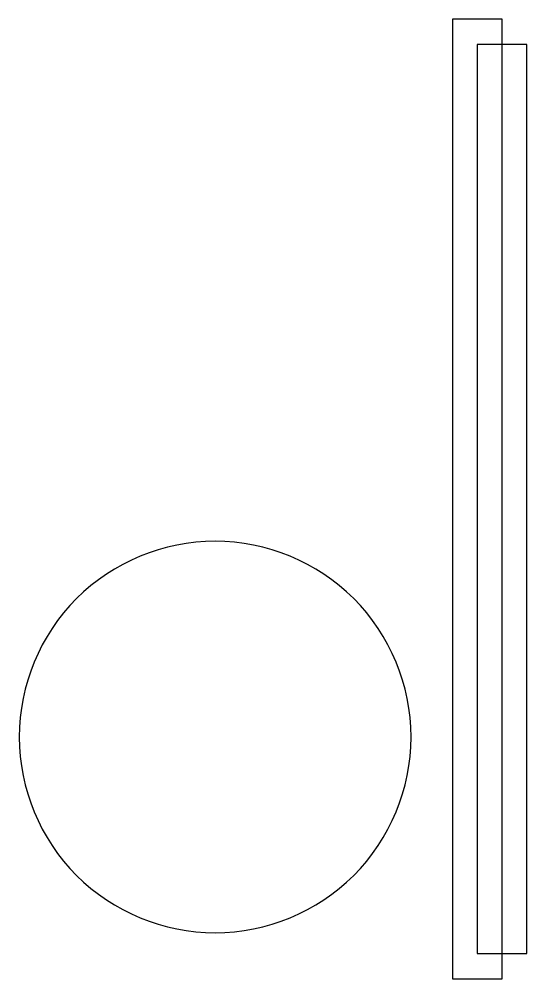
# Model space of a CAD drawing. Extents: x 0.41 to 5.43, y 0 to 9.5.
import ezdxf

# ---------------------------------------------------------------- set-up
doc = ezdxf.new("R2010")
doc.units = 0
doc.layers.add('LAYER_1', color=18, linetype='CONTINUOUS')

msp = doc.modelspace()

# ---------------------------------------------------------------- linework, layer by layer
at = {"layer": 'LAYER_1'}
for points in [[(4.6915, 0), (5.1815, 0), (5.1815, 9.5), (4.6915, 9.5)], [(4.9365, 0.25), (5.4265, 0.25), (5.4265, 9.25), (4.9365, 9.25)]]:
    msp.add_lwpolyline(points, close=True, dxfattribs=at)
msp.add_lwpolyline([(2.3446, 4.3313, 0.414214), (0.4071, 2.3938, 0.414214), (2.3446, 0.4563, 0.414214), (4.2821, 2.3938, 0.414214)], format="xyb", close=True, dxfattribs=at)

doc.saveas('drawing.dxf')
